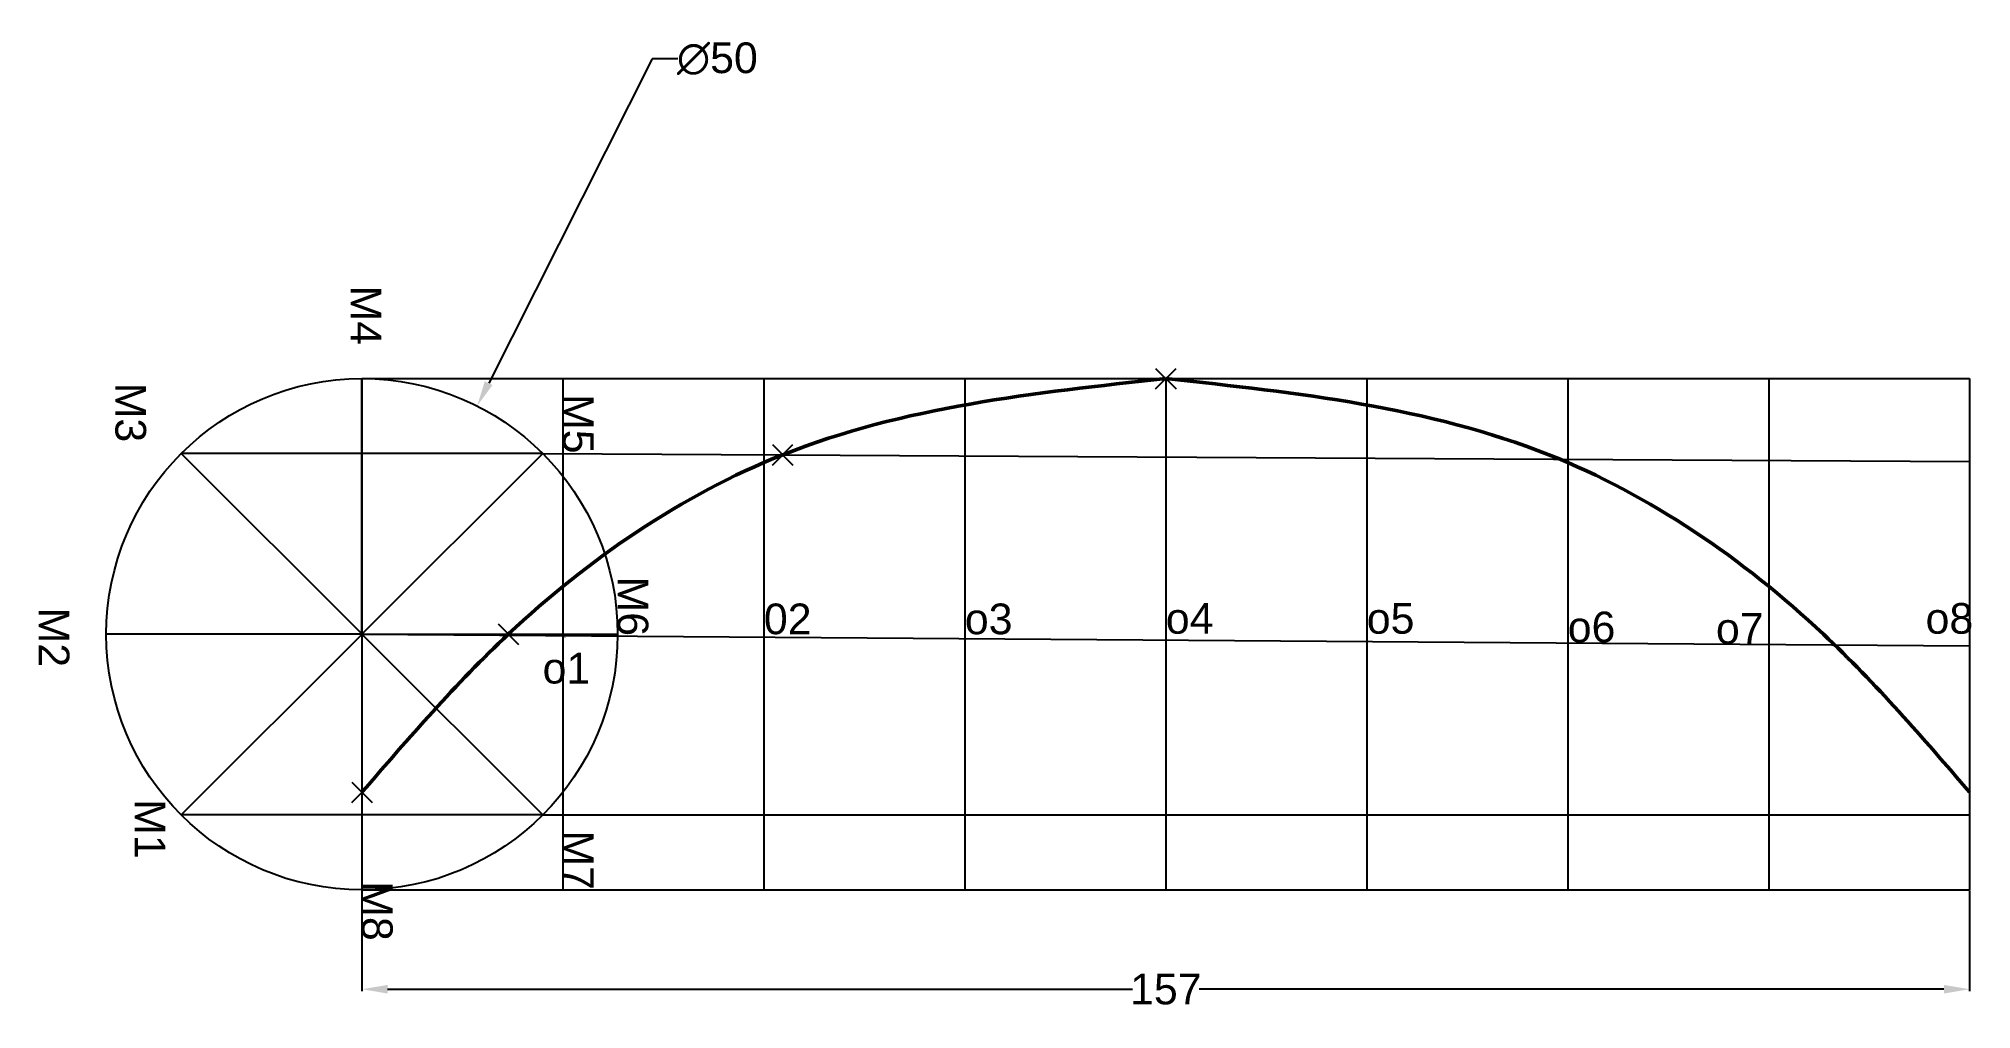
# Model space of a CAD drawing. Header units: millimetres. Extents: x -22 to 167, y -24 to 71.
import ezdxf

# ---------------------------------------------------------------- set-up
doc = ezdxf.new("R2010")
doc.units = ezdxf.units.MM
doc.header["$MEASUREMENT"] = 0
doc.header["$PDMODE"] = 3
doc.header["$PDSIZE"] = -3
doc.styles.get("Standard").update_dxf_attribs({"font": 'arial.ttf'})
doc.dimstyles.get("Standard").update_dxf_attribs({"dimtxt": 3, "dimasz": 2.5, "dimexe": 0.18, "dimexo": 0.0625, "dimgap": 0.09, "dimtad": 0, "dimtih": 1, "dimtoh": 1, "dimdec": 0, "dimzin": 0, "dimdsep": 46, "dimtxsty": 'Standard', "dimcen": 0.09, "dimadec": 0, "dimazin": 0, "dimtfac": 1, "dimtdec": 0, "dimtofl": 0, "dimtmove": 0, "dimatfit": 3, "dimfxl": 1, "dimtolj": 1, "dimtzin": 0, "dimarcsym": 0})

# ---------------------------------------------------------------- blocks, each defined once
blk = doc.blocks.new('*U1')
blk.add_line((-12.5, 0), (12.5, 0))
blk = doc.blocks.new('*U2')
at = {"color": 0, "linetype": 'ByBlock', "lineweight": -2, "transparency": 16777216}
for p, rotation in [((9.92, 25.34), 90), ((1.09, 21.68), 135), ((18.76, 21.68), 45), ((-2.58, 12.84), 180), ((1.09, 4), 225.0000000000001), ((9.92, 0.34), 270), ((18.76, 4), 315.0000000000001)]:
    blk.add_blockref('*U1', p, dxfattribs=dict(at, rotation=rotation))
blk.add_blockref('*U1', (22.42, 12.84), dxfattribs=at)
blk = doc.blocks.new('*D3')
at = {"color": 0, "lineweight": -2, "transparency": 16777216}
for p, q in [((38.31, 69.12), (22.31, 37.39)), ((40.81, 69.12), (38.31, 69.12)), ((9.83, 12.84), (10.01, 12.84)), ((9.92, 12.75), (9.92, 12.93))]:
    blk.add_line(p, q, dxfattribs=at)
at = {"color": 0, "transparency": 16777216}
blk.add_solid([(21.93, 37.58), (22.68, 37.21), (21.18, 35.16)], dxfattribs=at)
at = {"layer": 'Defpoints', "color": 0, "transparency": 16777216}
for p in [(21.18, 35.16), (-1.33, -9.48)]:
    blk.add_point(p, dxfattribs=at)
at = {"color": 0, "transparency": 16777216, "insert": (44.67, 69.12), "char_height": 3, "attachment_point": 5}
blk.add_mtext('\\A1;∅50', dxfattribs=at)
blk = doc.blocks.new('*D4')
at = {"color": 0, "lineweight": -2, "transparency": 16777216}
for p, q in [((9.92, -12.22), (9.92, -22.06)), ((167.11, -12.22), (167.11, -22.06)), ((12.42, -21.88), (85.26, -21.88)), ((164.61, -21.88), (91.78, -21.88))]:
    blk.add_line(p, q, dxfattribs=at)
at = {"color": 0, "transparency": 16777216}
for points in [[(12.42, -21.46), (12.42, -22.3), (9.92, -21.88)], [(164.61, -21.46), (164.61, -22.3), (167.11, -21.88)]]:
    blk.add_solid(points, dxfattribs=at)
at = {"layer": 'Defpoints', "color": 0, "transparency": 16777216}
for p in [(9.92, -12.16), (167.11, -12.16), (167.11, -21.88)]:
    blk.add_point(p, dxfattribs=at)
at = {"color": 0, "transparency": 16777216, "insert": (88.52, -21.88), "char_height": 3, "attachment_point": 5}
blk.add_mtext('\\A1;157', dxfattribs=at)

msp = doc.modelspace()

# ---------------------------------------------------------------- linework, layer by layer
for p, q in [((9.92, 37.84), (167.11, 37.84)), ((9.92, 37.84), (9.92, -12.16)), ((29.57, 37.84), (29.57, -12.16)), ((49.22, 37.84), (49.22, -12.16)), ((68.87, 37.84), (68.87, -12.16)), ((88.52, 37.84), (88.52, -12.16)), ((108.17, 37.84), (108.17, -12.16)), ((127.82, 37.84), (127.82, -12.16)), ((147.47, 37.84), (147.47, -12.16)), ((167.11, 37.84), (167.11, -12.16)), ((27.6, 30.52), (-7.75, 30.52)), ((27.6, 30.52), (167.11, 29.73)), ((9.92, 12.84), (9.92, 12.84)), ((9.92, 12.84), (9.92, 12.84)), ((9.92, 12.84), (9.92, 12.84)), ((9.92, 12.84), (9.92, 12.84)), ((9.92, 12.84), (9.92, 12.84)), ((9.92, 12.84), (167.11, 11.72)), ((27.6, -4.84), (-7.75, -4.84)), ((27.6, -4.84), (167.11, -4.84)), ((9.92, -12.16), (167.11, -12.16))]:
    msp.add_line(p, q)
msp.add_circle((9.92, 12.84), 25)
at = {"color": 240, "lineweight": 50, "true_color": 0xed1f24}
for points in [[(9.92, -2.62), (24.23, 12.84), (51.06, 30.39), (88.52, 37.84)], [(167.12, -2.62), (152.82, 12.84), (125.98, 30.39), (88.52, 37.84)]]:
    msp.add_spline(points, degree=3, dxfattribs=at)
msp.add_spline([(9.92, -2.62), (9.92, -12.16)], degree=3)
for p in [(88.52, 37.84), (51.06, 30.39), (24.23, 12.84), (9.92, -2.62)]:
    msp.add_point(p)

# ---------------------------------------------------------------- block references
msp.add_blockref('*U2', (0, 0))

# ---------------------------------------------------------------- texts
for s, p in [('M4', (8.81, 46.94)), ('M3', (-14.19, 37.44)), ('M5', (29.57, 36.33)), ('M6', (34.92, 18.48)), ('M2', (-21.69, 15.44)), ('M1', (-12.3, -3.29)), ('M7', (29.57, -6.34)), ('M8', (9.92, -11.32))]:
    msp.add_text(s, height=3, rotation=270).set_placement(p)
for s, p in [('02', (49.22, 12.84)), ('o3', (68.87, 12.84)), ('o4', (88.52, 12.89)), ('o5', (108.17, 12.89)), ('o8', (162.81, 12.89)), ('o6', (127.82, 12.05)), ('o7', (142.31, 11.91)), ('o1', (27.58, 8.02))]:
    msp.add_text(s, height=3).set_placement(p)
at = {"insert": (29.57, 12.7), "char_height": 0.2, "attachment_point": 1}
msp.add_mtext_dynamic_manual_height_columns('o1', width=9.2317, gutter_width=1, heights=[0], dxfattribs=at)

# ---------------------------------------------------------------- dimensions: what is measured, and where the dimension line sits
dim = msp.add_diameter_dim_2p(p1=(-1.33, -9.48), p2=(21.18, 35.16), dimstyle='Standard')
dim.commit()
dim.dimension.update_dxf_attribs({"geometry": '*D3', "text_midpoint": (44.67, 69.12), "dimtype": 163})
dim = msp.add_linear_dim(base=(167.11, -21.88), p1=(9.92, -12.16), p2=(167.11, -12.16), dimstyle='Standard')
dim.commit()
dim.dimension.update_dxf_attribs({"geometry": '*D4', "text_midpoint": (88.52, -21.88)})

doc.saveas('drawing.dxf')
